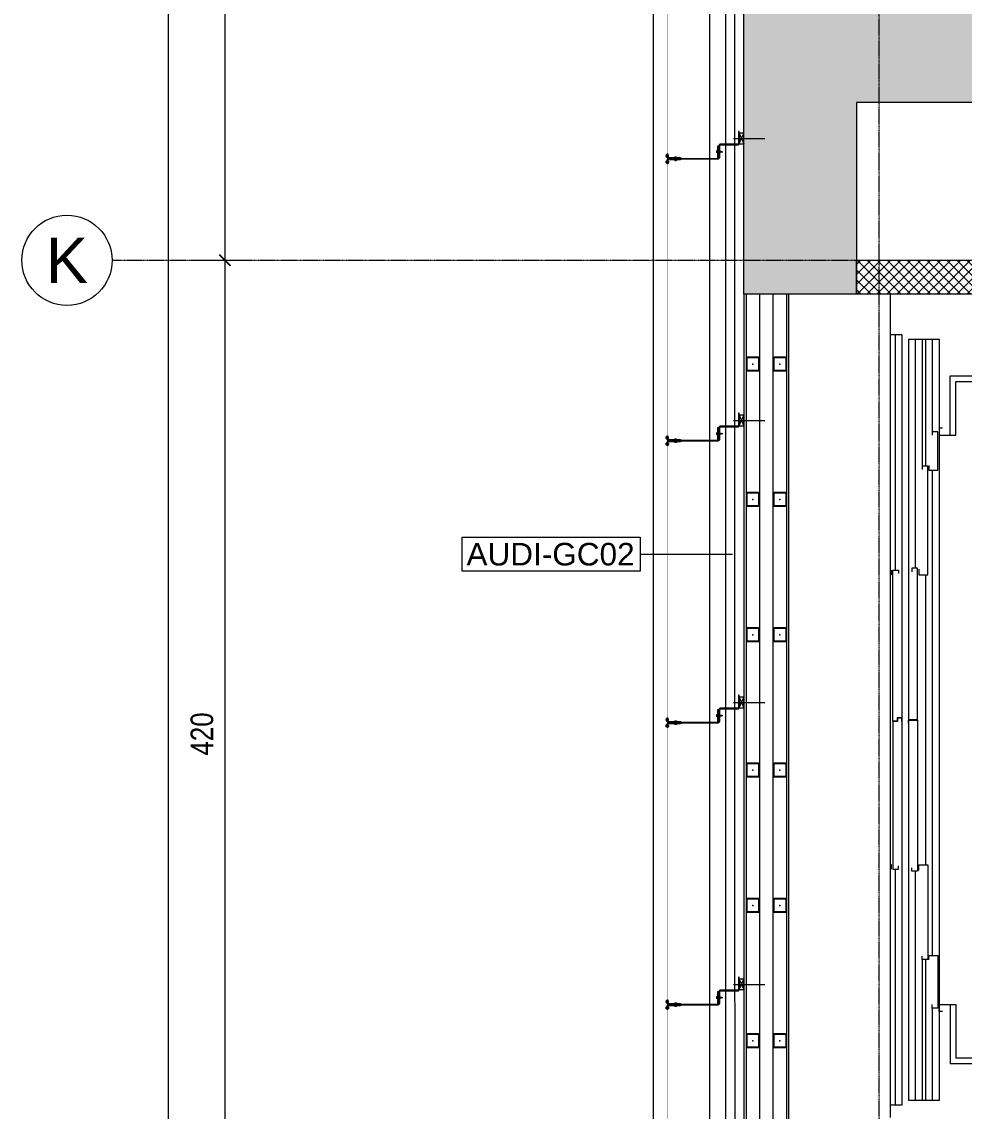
# Model space of a CAD drawing. Extents: x -1439 to 23780, y -1362 to 4476.
# Drawn here: x 12732.5 to 13150.2, y 2027.8 to 2510.7 of the extents above; entities that cross this region are included whole.
import ezdxf
from ezdxf.enums import TextEntityAlignment as Align
from ezdxf.xclip import XClip

# ---------------------------------------------------------------- set-up
doc = ezdxf.new("R2010")
doc.units = 0
doc.header["$MEASUREMENT"] = 0
doc.header["$XCLIPFRAME"] = 0
for name, pattern in [('Audi$0$DASHDOT2', [0.5, 0.25, -0.125, 0, -0.125]), ('Audi$0$DOT2', [0.125, 0, -0.125]), ('Audi$0$HIDDEN', [0.375, 0.25, -0.125])]:
    doc.linetypes.add(name, pattern=pattern)
doc.layers.get('0').update_dxf_attribs({"color": 9, "lineweight": 9})
doc.layers.get('Defpoints').update_dxf_attribs({"color": 9, "lineweight": 9})
for name, color, linetype, lineweight in [('Audi$0$00', 8, 'Continuous', 9), ('Audi$0$01', 8, 'Continuous', 9), ('Audi$0$05V', 8, 'Continuous', 9), ('Audi$0$06B', 8, 'Continuous', 9), ('Audi$0$06C', 8, 'Continuous', 9), ('Audi$0$06D', 8, 'Continuous', 9), ('Audi$0$09W', 8, 'Continuous', 9), ('Audi$0$10', 8, 'Continuous', 9), ('Audi$0$11', 8, 'Continuous', 9), ('Audi$0$20', 8, 'Audi$0$DOT2', 9), ('Audi$0$22', 8, 'Continuous', 9), ('Audi$0$24', 8, 'Audi$0$DASHDOT2', 9), ('Audi$0$25', 8, 'Continuous', 9), ('Audi$0$33', 8, 'Audi$0$BATTING', 9), ('Audi$0$35', 8, 'Continuous', 9)]:
    doc.layers.add(name, color=color, linetype=linetype, lineweight=lineweight)
doc.styles.add('Audi$0$Arial', font='arial.ttf', dxfattribs={"height": 2.5})
doc.styles.add('Audi$0$MuuM_TEXT-STANDART', font='ARIALN.TTF')
doc.linetypes.add('Audi$0$BATTING', pattern='A,0.0001,-0.1,[134,ltypeshp.shx,S=0.1,R=0,X=-0.1,Y=0],-0.2,[134,ltypeshp.shx,S=0.1,R=180,X=0.1,Y=0],-0.1', length=0.4001)
doc.dimstyles.new('Audi$0$MuuM_DIM50', dxfattribs={"dimscale": 5, "dimtxt": 2, "dimasz": 1, "dimexe": 1, "dimexo": 1, "dimgap": 1, "dimtad": 1, "dimdec": 1, "dimrnd": 0.5, "dimdsep": 46, "dimtxsty": 'Audi$0$MuuM_TEXT-STANDART', "dimblk": 'Audi$0$_ArchTick', "dimcen": 0, "dimdle": 0.15, "dimclrd": 256, "dimclre": 256, "dimclrt": 256, "dimadec": 0, "dimazin": 0, "dimtfac": 5, "dimtdec": 1, "dimtix": 1, "dimtmove": 2, "dimatfit": 3, "dimldrblk": 'Audi$0$_Dot', "dimfxl": 3, "dimfxlon": 1, "dimtolj": 1, "dimlwd": -1, "dimlwe": -1, "dimarcsym": 0})

# ---------------------------------------------------------------- blocks, each defined once
blk = doc.blocks.new('Audi$0$0_wallno')
blk.add_lwpolyline([(-7.84, 1.5), (7.942, 1.5), (7.942, -1.5), (-7.84, -1.5)], close=True)
blk.add_lwpolyline([(7.942, 0), (16.132, 0)])
at = {"style": 'Audi$0$Arial'}
blk.add_attdef('GENISLIK', text='', height=2, dxfattribs=at).set_placement((8.442, 0), align=Align.BOTTOM_LEFT)
blk.add_attdef('DUVARNO', text='', height=2, dxfattribs=at).set_placement((0, 0), align=Align.MIDDLE_CENTER)
blk.add_attdef('YUKSEKLIK', text='', height=2, dxfattribs=at).set_placement((8.442, -0.5), align=Align.TOP_LEFT)
blk = doc.blocks.new('Audi$0$KAPI KODLARI 2. KAT')
at = {"layer": 'Audi$0$22'}
ref = blk.add_blockref('Audi$0$0_wallno', (12966.84, 2274.7), dxfattribs=dict(at, xscale=5, yscale=5, zscale=5))
ref.add_attrib('DUVARNO', 'AUDI-GC02', dxfattribs={"layer": '0', "height": 10, "style": 'Audi$0$Arial'}).set_placement((12966.84, 2274.7), align=Align.MIDDLE_CENTER)
blk = doc.blocks.new('Audi$0$0_aks')
at = {"linetype": 'Continuous'}
blk.add_circle((0, 0), 2, dxfattribs=at)
at = {"style": 'Audi$0$Arial'}
blk.add_attdef('AKS', text='', height=2, dxfattribs=at).set_placement((0, 0), align=Align.MIDDLE_CENTER)
blk = doc.blocks.new('Audi$0$_ArchTick')
at = {"color": 0, "linetype": 'ByBlock', "const_width": 0.15}
blk.add_lwpolyline([(-0.5, -0.5), (0.5, 0.5)], dxfattribs=at)
blk = doc.blocks.new('*D502')
at = {"layer": 'Audi$0$25', "transparency": 16777216}
for p, q in [((-3830, 800), (-3810, 800)), ((-3815, -2440.75), (-3815, 800.75)), ((-3830, -2440), (-3810, -2440))]:
    blk.add_line(p, q, dxfattribs=at)
at = {"layer": 'Defpoints', "color": 0, "transparency": 16777216}
for p in [(-3840, 800), (-3815, 800), (-3840, -2440)]:
    blk.add_point(p, dxfattribs=at)
at = {"layer": 'Audi$0$25', "transparency": 16777216, "xscale": 5, "yscale": 5, "zscale": 5}
for p, rotation in [((-3815, 800), 90), ((-3815, -2440), 270)]:
    blk.add_blockref('Audi$0$_ArchTick', p, dxfattribs=dict(at, rotation=rotation))
at = {"layer": 'Audi$0$25', "transparency": 16777216, "insert": (-3825.11, -820), "char_height": 10, "attachment_point": 5, "rotation": 90, "style": 'Audi$0$MuuM_TEXT-STANDART'}
blk.add_mtext('\\A1;3240', dxfattribs=at)
blk = doc.blocks.new('Audi$0$_Dot')
at = {"color": 0, "linetype": 'ByBlock', "lineweight": -2}
blk.add_line((-0.5, 0), (-1, 0), dxfattribs=at)
at = {"color": 0, "linetype": 'ByBlock', "const_width": 0.5}
blk.add_lwpolyline([(-0.25, 0, 1), (0.25, 0, 1)], format="xyb", close=True, dxfattribs=at)
blk = doc.blocks.new('*D504')
at = {"layer": 'Audi$0$25', "transparency": 16777216}
for p, q in [((-3790, 0.75), (-3790, -380.75)), ((-3805, 0), (-3785, 0)), ((-3805, -380), (-3785, -380))]:
    blk.add_line(p, q, dxfattribs=at)
at = {"layer": 'Defpoints', "color": 0, "transparency": 16777216}
for p in [(-3840, 0), (-3840, -380), (-3790, -380)]:
    blk.add_point(p, dxfattribs=at)
at = {"layer": 'Audi$0$25', "transparency": 16777216, "xscale": 5, "yscale": 5, "zscale": 5}
for p, rotation in [((-3790, 0), 90), ((-3790, -380), 270)]:
    blk.add_blockref('Audi$0$_ArchTick', p, dxfattribs=dict(at, rotation=rotation))
at = {"layer": 'Audi$0$25', "transparency": 16777216, "insert": (-3800.11, -190), "char_height": 10, "attachment_point": 5, "rotation": 90, "style": 'Audi$0$MuuM_TEXT-STANDART'}
blk.add_mtext('\\A1;380', dxfattribs=at)
blk = doc.blocks.new('*D505')
at = {"layer": 'Audi$0$25', "transparency": 16777216}
for p, q in [((-3805, -380), (-3785, -380)), ((-3790, -379.25), (-3790, -800.75)), ((-3805, -800), (-3785, -800))]:
    blk.add_line(p, q, dxfattribs=at)
at = {"layer": 'Defpoints', "color": 0, "transparency": 16777216}
for p in [(-3840, -380), (-3840, -800), (-3790, -800)]:
    blk.add_point(p, dxfattribs=at)
at = {"layer": 'Audi$0$25', "transparency": 16777216, "xscale": 5, "yscale": 5, "zscale": 5}
for p, rotation in [((-3790, -380), 90), ((-3790, -800), 270)]:
    blk.add_blockref('Audi$0$_ArchTick', p, dxfattribs=dict(at, rotation=rotation))
at = {"layer": 'Audi$0$25', "transparency": 16777216, "insert": (-3800.11, -590), "char_height": 10, "attachment_point": 5, "rotation": 90, "style": 'Audi$0$MuuM_TEXT-STANDART'}
blk.add_mtext('\\A1;420', dxfattribs=at)
blk = doc.blocks.new('Audi$0$p- alum kaplama profil')
at = {"lineweight": 13}
blk.add_lwpolyline([(7.12, 12.59), (7.12, 26.49)], dxfattribs=at)
at = {"lineweight": 18}
blk.add_lwpolyline([(4.09, 6.16), (-1.41, 6.16), (-1.41, 6.46), (4.09, 6.46, 0.414214), (4.29, 6.66), (4.29, 14.66, -0.414214), (4.79, 15.16), (10.29, 15.16), (10.29, 14.86), (4.79, 14.86, 0.414214), (4.59, 14.66), (4.59, 6.66, -0.414214)], format="xyb", close=True, dxfattribs=at)
at = {"lineweight": 5}
blk.add_lwpolyline([(9.44, 15.16), (4.79, 15.16), (4.79, 17.16), (9.44, 17.16)], close=True, dxfattribs=at)
for points in [[(4.79, 15.16), (9.44, 17.16)], [(9.44, 15.16), (4.79, 17.16)]]:
    blk.add_lwpolyline(points, dxfattribs=at)
blk.add_lwpolyline([(-2.06, 5.56), (-2.06, -2.34), (-2.06, -15.69), (-1.66, -15.69), (-1.66, -2.34), (-1.66, 5.56), (-1.66, 5.56), (-1.66, 5.57), (-1.66, 5.57), (-1.66, 5.58), (-1.66, 5.58), (-1.65, 5.59), (-1.65, 5.59), (-1.65, 5.59), (-1.65, 5.6), (-1.65, 5.6), (-1.64, 5.61), (-1.64, 5.61), (-1.64, 5.62), (-1.64, 5.62), (-1.63, 5.62), (-1.63, 5.63), (-1.63, 5.63), (-1.62, 5.63), (-1.62, 5.64), (-1.61, 5.64), (-1.61, 5.64), (-1.61, 5.64), (-1.6, 5.65), (-1.6, 5.65), (-1.59, 5.65), (-1.59, 5.65), (-1.58, 5.65), (-1.58, 5.65), (-1.57, 5.66), (-1.57, 5.66), (-1.56, 5.66), (-1.56, 5.66), (3.94, 5.66), (3.94, 6.06), (-1.56, 6.06), (-1.58, 6.06), (-1.61, 6.05), (-1.63, 6.05), (-1.66, 6.05), (-1.68, 6.04), (-1.7, 6.03), (-1.73, 6.03), (-1.75, 6.02), (-1.77, 6.01), (-1.79, 6), (-1.82, 5.99), (-1.84, 5.97), (-1.86, 5.96), (-1.88, 5.94), (-1.89, 5.93), (-1.91, 5.91), (-1.93, 5.89), (-1.95, 5.87), (-1.96, 5.85), (-1.97, 5.83), (-1.99, 5.81), (-2, 5.79), (-2.01, 5.77), (-2.02, 5.75), (-2.03, 5.72), (-2.04, 5.7), (-2.04, 5.68), (-2.05, 5.65), (-2.05, 5.63), (-2.06, 5.61), (-2.06, 5.58)], close=True)
blk.add_lwpolyline([(-1.66, -2.34), (-2.06, -2.34)])
for points in [[(-2.36, -10.84), (-2.36, -16.39), (-2.36, -16.39, -0.414214), (-2.51, -16.54), (-2.51, -16.54), (-4.06, -16.54), (-4.06, -16.84), (-2.51, -16.84), (-2.51, -16.84, 0.414214), (-2.06, -16.39), (-2.06, -10.84)], [(-1.36, -10.84), (-1.66, -10.84), (-1.66, -16.39, 0.414214), (-1.21, -16.84), (-1.21, -16.84), (0.34, -16.84), (0.34, -16.54), (-1.21, -16.54), (-1.21, -16.54, -0.414214), (-1.36, -16.39), (-1.36, -16.39)]]:
    blk.add_lwpolyline(points, format="xyb", close=True)
for points in [[(0.67, 5.66, -10), (1.91, 5.66, -10)], [(0.67, 5.66, -10), (0.67, 5.64, -10), (0.67, 5.62, -10), (0.67, 5.6, -10), (0.68, 5.58, -10), (0.68, 5.56, -10), (0.69, 5.54, -10), (0.69, 5.52, -10), (0.7, 5.5, -10), (0.7, 5.48, -10), (0.71, 5.46, -10), (0.72, 5.45, -10), (0.73, 5.43, -10), (0.74, 5.41, -10), (0.75, 5.4, -10), (0.76, 5.38, -10), (0.77, 5.36, -10), (0.79, 5.35, -10), (0.8, 5.33, -10), (0.81, 5.32, -10), (0.83, 5.31, -10), (0.84, 5.29, -10), (0.86, 5.28, -10), (0.87, 5.27, -10), (0.89, 5.26, -10), (0.91, 5.25, -10), (0.92, 5.24, -10), (0.94, 5.23, -10), (0.96, 5.22, -10), (0.98, 5.21, -10), (1, 5.21, -10), (1.02, 5.2, -10), (1.03, 5.2, -10)], [(0.96, 5.66, -10), (0.97, 5.66, -10), (0.97, 5.66, -10), (0.97, 5.66, -10), (0.98, 5.66, -10), (0.98, 5.66, -10), (0.99, 5.66, -10), (0.99, 5.66, -10), (1, 5.66, -10), (1, 5.67, -10), (1, 5.67, -10), (1.01, 5.67, -10), (1.01, 5.67, -10), (1.01, 5.67, -10), (1.02, 5.68, -10), (1.02, 5.68, -10), (1.02, 5.68, -10), (1.03, 5.69, -10), (1.03, 5.69, -10), (1.03, 5.69, -10), (1.04, 5.7, -10), (1.04, 5.7, -10), (1.04, 5.7, -10), (1.04, 5.71, -10), (1.04, 5.71, -10), (1.05, 5.72, -10), (1.05, 5.72, -10), (1.05, 5.72, -10), (1.05, 5.73, -10), (1.05, 5.73, -10), (1.05, 5.74, -10), (1.05, 5.74, -10), (1.05, 5.75, -10)], [(1.61, 6.87, -10), (0.98, 6.96, -10)], [(1.33, 5.85, -10), (0.98, 5.88, -10)], [(1.56, 7.05, -10), (1.02, 7.13, -10)], [(1.03, 5.2, -10), (1.04, 5.2, -10), (1.05, 5.19, -10), (1.05, 5.19, -10), (1.06, 5.19, -10), (1.06, 5.19, -10), (1.07, 5.19, -10), (1.07, 5.19, -10), (1.08, 5.19, -10), (1.08, 5.19, -10), (1.09, 5.19, -10), (1.09, 5.18, -10), (1.1, 5.18, -10), (1.1, 5.18, -10), (1.11, 5.18, -10), (1.11, 5.18, -10), (1.12, 5.18, -10), (1.12, 5.18, -10), (1.13, 5.18, -10), (1.13, 5.18, -10), (1.14, 5.18, -10), (1.15, 5.18, -10), (1.15, 5.18, -10), (1.16, 5.17, -10), (1.16, 5.17, -10), (1.17, 5.17, -10), (1.17, 5.17, -10), (1.18, 5.17, -10), (1.18, 5.17, -10), (1.19, 5.17, -10), (1.19, 5.17, -10), (1.2, 5.17, -10), (1.2, 5.17, -10)], [(1.05, 6.91, -10), (1.29, 7.56, -10)], [(1.05, 5.83, -10), (1.05, 6.01, -10)], [(1.05, 5.75, -10), (1.05, 5.83, -10)], [(1.2, 5.17, -10), (1.2, 5.2, -10)], [(1.38, 5.2, -10), (1.2, 5.2, -10)], [(1.29, 4.93, -10), (1.29, 7.8, -10)], [(1.53, 6.82, -10), (1.29, 7.56, -10)], [(1.29, 6.16, -10), (1.29, 6.26, -10)], [(1.38, 5.17, -10), (1.38, 5.2, -10)], [(1.38, 5.17, -10), (1.38, 5.17, -10), (1.39, 5.17, -10), (1.39, 5.17, -10), (1.4, 5.17, -10), (1.41, 5.17, -10), (1.41, 5.17, -10), (1.42, 5.17, -10), (1.42, 5.17, -10), (1.43, 5.17, -10), (1.43, 5.18, -10), (1.44, 5.18, -10), (1.44, 5.18, -10), (1.45, 5.18, -10), (1.45, 5.18, -10), (1.46, 5.18, -10), (1.46, 5.18, -10), (1.47, 5.18, -10), (1.47, 5.18, -10), (1.48, 5.18, -10), (1.48, 5.18, -10), (1.49, 5.18, -10), (1.5, 5.19, -10), (1.5, 5.19, -10), (1.51, 5.19, -10), (1.51, 5.19, -10), (1.52, 5.19, -10), (1.52, 5.19, -10), (1.53, 5.19, -10), (1.53, 5.19, -10), (1.54, 5.19, -10), (1.54, 5.2, -10), (1.55, 5.2, -10)], [(1.53, 5.75, -10), (1.53, 5.92, -10)], [(1.53, 5.75, -10), (1.53, 5.74, -10), (1.53, 5.74, -10), (1.53, 5.73, -10), (1.53, 5.73, -10), (1.53, 5.72, -10), (1.54, 5.72, -10), (1.54, 5.72, -10), (1.54, 5.71, -10), (1.54, 5.71, -10), (1.54, 5.7, -10), (1.54, 5.7, -10), (1.55, 5.7, -10), (1.55, 5.69, -10), (1.55, 5.69, -10), (1.55, 5.69, -10), (1.56, 5.68, -10), (1.56, 5.68, -10), (1.56, 5.68, -10), (1.57, 5.67, -10), (1.57, 5.67, -10), (1.58, 5.67, -10), (1.58, 5.67, -10), (1.58, 5.67, -10), (1.59, 5.66, -10), (1.59, 5.66, -10), (1.6, 5.66, -10), (1.6, 5.66, -10), (1.6, 5.66, -10), (1.61, 5.66, -10), (1.61, 5.66, -10), (1.62, 5.66, -10), (1.62, 5.66, -10)], [(1.55, 5.2, -10), (1.57, 5.2, -10), (1.59, 5.21, -10), (1.6, 5.21, -10), (1.62, 5.22, -10), (1.64, 5.23, -10), (1.66, 5.24, -10), (1.68, 5.25, -10), (1.69, 5.26, -10), (1.71, 5.27, -10), (1.73, 5.28, -10), (1.74, 5.29, -10), (1.76, 5.31, -10), (1.77, 5.32, -10), (1.78, 5.33, -10), (1.8, 5.35, -10), (1.81, 5.36, -10), (1.82, 5.38, -10), (1.83, 5.4, -10), (1.84, 5.41, -10), (1.85, 5.43, -10), (1.86, 5.45, -10), (1.87, 5.46, -10), (1.88, 5.48, -10), (1.89, 5.5, -10), (1.89, 5.52, -10), (1.9, 5.54, -10), (1.9, 5.56, -10), (1.9, 5.58, -10), (1.91, 5.6, -10), (1.91, 5.62, -10), (1.91, 5.64, -10), (1.91, 5.66, -10)], [(-2.86, -13.04, 0), (-0.86, -13.04, 0)], [(-2.36, -12.52, 0), (-2.4, -12.53, 0), (-2.43, -12.56, 0), (-2.47, -12.58, 0), (-2.5, -12.6, 0), (-2.53, -12.63, 0), (-2.56, -12.66, 0), (-2.59, -12.69, 0), (-2.61, -12.73, 0), (-2.63, -12.76, 0), (-2.65, -12.8, 0), (-2.67, -12.84, 0), (-2.68, -12.88, 0), (-2.69, -12.92, 0), (-2.7, -12.96, 0), (-2.71, -13, 0), (-2.71, -13.04, 0), (-2.71, -13.08, 0), (-2.7, -13.13, 0), (-2.69, -13.17, 0), (-2.68, -13.21, 0), (-2.67, -13.25, 0), (-2.65, -13.28, 0), (-2.63, -13.32, 0), (-2.61, -13.36, 0), (-2.59, -13.39, 0), (-2.56, -13.42, 0), (-2.53, -13.45, 0), (-2.5, -13.48, 0), (-2.47, -13.51, 0), (-2.43, -13.53, 0), (-2.4, -13.55, 0), (-2.36, -13.57, 0)], [(-2.36, -13.04, 0), (-2.36, -12.52, 0)], [(-2.36, -13.04, 0), (-2.36, -12.73, 0)], [(-2.36, -12.73, 0), (-2.36, -13.04, 0)], [(-1.36, -12.73, 0), (-2.36, -12.73, 0)], [(-2.36, -13.04, 0), (-2.36, -13.36, 0)], [(-2.36, -13.04, 0), (-2.36, -13.57, 0)], [(-2.36, -13.36, 0), (-2.36, -13.04, 0)], [(-1.36, -13.36, 0), (-2.36, -13.36, 0)], [(-1.36, -13.04, 0), (-1.36, -12.37, 0)], [(-1.36, -13.72, 0), (-1.32, -13.68, 0), (-1.29, -13.65, 0), (-1.26, -13.61, 0), (-1.23, -13.58, 0), (-1.2, -13.54, 0), (-1.18, -13.5, 0), (-1.16, -13.45, 0), (-1.14, -13.41, 0), (-1.12, -13.37, 0), (-1.1, -13.32, 0), (-1.09, -13.28, 0), (-1.08, -13.23, 0), (-1.07, -13.18, 0), (-1.06, -13.14, 0), (-1.06, -13.09, 0), (-1.06, -13.04, 0), (-1.06, -12.99, 0), (-1.06, -12.95, 0), (-1.07, -12.9, 0), (-1.08, -12.85, 0), (-1.09, -12.81, 0), (-1.1, -12.76, 0), (-1.12, -12.72, 0), (-1.14, -12.67, 0), (-1.16, -12.63, 0), (-1.18, -12.59, 0), (-1.2, -12.55, 0), (-1.23, -12.51, 0), (-1.26, -12.47, 0), (-1.29, -12.43, 0), (-1.32, -12.4, 0), (-1.36, -12.37, 0)], [(-1.36, -13.04, 0), (-1.36, -13.72, 0)], [(-3.84, -17.04, 0), (-3.81, -17.07, 0), (-3.78, -17.1, 0), (-3.75, -17.12, 0), (-3.72, -17.15, 0), (-3.69, -17.17, 0), (-3.66, -17.19, 0), (-3.62, -17.21, 0), (-3.59, -17.23, 0), (-3.55, -17.24, 0), (-3.52, -17.26, 0), (-3.48, -17.27, 0), (-3.44, -17.28, 0), (-3.4, -17.28, 0), (-3.36, -17.29, 0), (-3.32, -17.29, 0), (-3.29, -17.29, 0), (-3.25, -17.29, 0), (-3.21, -17.29, 0), (-3.17, -17.28, 0), (-3.13, -17.28, 0), (-3.09, -17.27, 0), (-3.06, -17.26, 0), (-3.02, -17.24, 0), (-2.98, -17.23, 0), (-2.95, -17.21, 0), (-2.91, -17.19, 0), (-2.88, -17.17, 0), (-2.85, -17.15, 0), (-2.82, -17.12, 0), (-2.79, -17.1, 0), (-2.76, -17.07, 0), (-2.73, -17.04, 0)], [(-3.29, -17.04, 0), (-3.84, -17.04, 0)], [(-2.85, -16.54, 0), (-2.86, -16.51, 0), (-2.87, -16.47, 0), (-2.89, -16.44, 0), (-2.91, -16.41, 0), (-2.93, -16.38, 0), (-2.96, -16.35, 0), (-2.98, -16.33, 0), (-3.01, -16.31, 0), (-3.04, -16.29, 0), (-3.07, -16.27, 0), (-3.11, -16.25, 0), (-3.14, -16.24, 0), (-3.18, -16.23, 0), (-3.21, -16.22, 0), (-3.25, -16.22, 0), (-3.29, -16.22, 0), (-3.32, -16.22, 0), (-3.36, -16.22, 0), (-3.39, -16.23, 0), (-3.43, -16.24, 0), (-3.46, -16.25, 0), (-3.5, -16.27, 0), (-3.53, -16.29, 0), (-3.56, -16.31, 0), (-3.59, -16.33, 0), (-3.61, -16.35, 0), (-3.64, -16.38, 0), (-3.66, -16.41, 0), (-3.68, -16.44, 0), (-3.7, -16.47, 0), (-3.71, -16.51, 0), (-3.73, -16.54, 0)], [(-3.29, -16.54, 0), (-3.73, -16.54, 0)], [(-3.29, -16.54, 0), (-3.55, -16.54, 0)], [(-3.55, -16.54, 0), (-3.29, -16.54, 0)], [(-3.55, -17.04, 0), (-3.55, -16.54, 0)], [(-3.29, -17.54, 0), (-3.29, -16.04, 0)], [(-3.29, -16.54, 0), (-2.85, -16.54, 0)], [(-3.29, -16.54, 0), (-3.03, -16.54, 0)], [(-3.03, -16.54, 0), (-3.29, -16.54, 0)], [(-3.29, -17.04, 0), (-2.73, -17.04, 0)], [(-3.03, -17.04, 0), (-3.03, -16.54, 0)], [(-0.56, -17.04, 0), (-1.11, -17.04, 0)], [(0, -17.04, 0), (-0.03, -17.07, 0), (-0.06, -17.1, 0), (-0.09, -17.12, 0), (-0.12, -17.15, 0), (-0.15, -17.17, 0), (-0.18, -17.19, 0), (-0.22, -17.21, 0), (-0.25, -17.23, 0), (-0.29, -17.24, 0), (-0.33, -17.26, 0), (-0.36, -17.27, 0), (-0.4, -17.28, 0), (-0.44, -17.28, 0), (-0.48, -17.29, 0), (-0.52, -17.29, 0), (-0.56, -17.29, 0), (-0.59, -17.29, 0), (-0.63, -17.29, 0), (-0.67, -17.28, 0), (-0.71, -17.28, 0), (-0.75, -17.27, 0), (-0.79, -17.26, 0), (-0.82, -17.24, 0), (-0.86, -17.23, 0), (-0.89, -17.21, 0), (-0.93, -17.19, 0), (-0.96, -17.17, 0), (-0.99, -17.15, 0), (-1.02, -17.12, 0), (-1.05, -17.1, 0), (-1.08, -17.07, 0), (-1.11, -17.04, 0)], [(-1, -16.54, 0), (-0.98, -16.51, 0), (-0.97, -16.47, 0), (-0.95, -16.44, 0), (-0.93, -16.41, 0), (-0.91, -16.38, 0), (-0.88, -16.35, 0), (-0.86, -16.33, 0), (-0.83, -16.31, 0), (-0.8, -16.29, 0), (-0.77, -16.27, 0), (-0.73, -16.25, 0), (-0.7, -16.24, 0), (-0.66, -16.23, 0), (-0.63, -16.22, 0), (-0.59, -16.22, 0), (-0.56, -16.22, 0), (-0.52, -16.22, 0), (-0.48, -16.22, 0), (-0.45, -16.23, 0), (-0.41, -16.24, 0), (-0.38, -16.25, 0), (-0.34, -16.27, 0), (-0.31, -16.29, 0), (-0.28, -16.31, 0), (-0.25, -16.33, 0), (-0.23, -16.35, 0), (-0.2, -16.38, 0), (-0.18, -16.41, 0), (-0.16, -16.44, 0), (-0.14, -16.47, 0), (-0.13, -16.51, 0), (-0.12, -16.54, 0)], [(-0.56, -16.54, 0), (-1, -16.54, 0)], [(-0.56, -16.54, 0), (-0.82, -16.54, 0)], [(-0.82, -16.54, 0), (-0.56, -16.54, 0)], [(-0.82, -17.04, 0), (-0.82, -16.54, 0)], [(-0.56, -17.54, 0), (-0.56, -16.04, 0)], [(-0.56, -16.54, 0), (-0.3, -16.54, 0)], [(-0.56, -16.54, 0), (-0.12, -16.54, 0)], [(-0.3, -16.54, 0), (-0.56, -16.54, 0)], [(-0.56, -17.04, 0), (0, -17.04, 0)], [(-0.3, -17.04, 0), (-0.3, -16.54, 0)]]:
    blk.add_polyline3d(points)
blk = doc.blocks.new('Audi$0$p-arac asansoru')
for p, q in [((15.4, 532), (15.4, 545.5)), ((356.9, 532), (356.9, 545.5)), ((119.9, 535), (15.4, 535)), ((356.9, 532), (15.4, 532)), ((356.9, 535), (252.5, 535)), ((17.4, 515.5), (17.4, 529)), ((354.9, 529), (17.4, 529)), ((354.9, 529), (354.9, 515.5)), ((119.05, 526), (17.4, 526)), ((79.9, 523), (17.4, 523)), ((354.9, 526), (253.35, 526)), ((354.9, 523), (298.7, 523)), ((79.9, 521.5), (17.4, 521.5)), ((58.4, 518.5), (17.4, 518.5)), ((296.9, 518.5), (81.7, 518.5)), ((250.5, 521.5), (121.9, 521.5)), ((354.9, 521.5), (298.7, 521.5)), ((354.9, 518.5), (313.9, 518.5)), ((354.9, 515.5), (17.4, 515.5)), ((33.7, -139.5), (33.7, 510.5)), ((59.9, 510.5), (33.7, 510.5)), ((36.2, -137), (36.2, 508)), ((59.9, 508), (36.2, 508)), ((59.9, 510.5), (59.9, 508)), ((312.4, 510.5), (312.4, 508)), ((312.4, 510.5), (338.7, 510.5)), ((312.4, 508), (336.2, 508)), ((336.2, 508), (336.2, -137)), ((338.7, 510.5), (338.7, -139.5))]:
    blk.add_line(p, q)
for points in [[(119.9, 536.5), (121.9, 536.5), (121.9, 540.5), (79.9, 540.5), (79.9, 538), (81.4, 538)], [(252.5, 536.5), (250.5, 536.5), (250.5, 540.5), (298.7, 540.5), (298.7, 538), (297.2, 538)], [(185.4, 532), (186.9, 532), (186.9, 533.9), (185.4, 533.9), (185.4, 536), (119.9, 536), (119.9, 533.5), (121.4, 533.5)], [(188.5, 532), (187, 532), (187, 534), (185.5, 534), (185.5, 536), (252.5, 536), (252.5, 533.5), (251, 533.5)], [(184.55, 529), (186.05, 529), (186.05, 525), (119.05, 525), (119.05, 527.5), (120.55, 527.5)], [(187.85, 529), (186.35, 529), (186.35, 525), (253.35, 525), (253.35, 527.5), (251.85, 527.5)], [(119.4, 524.5), (121.9, 524.5), (121.9, 520.5), (79.9, 520.5), (79.9, 523), (81.4, 523)], [(253, 524.5), (250.5, 524.5), (250.5, 520.5), (298.7, 520.5), (298.7, 523), (297.2, 523)], [(79.7, 520), (81.7, 520), (81.7, 516), (58.4, 516), (58.4, 518.5), (59.9, 518.5)], [(298.9, 520), (296.9, 520), (296.9, 516), (313.9, 516), (313.9, 518.5), (312.4, 518.5)], [(56.9, 514), (56.9, 515.5), (59.9, 515.5), (59.9, 510.5)], [(315.4, 514), (315.4, 515.5), (312.4, 515.5), (312.4, 510.5)]]:
    blk.add_lwpolyline(points)
blk = doc.blocks.new('Audi$0$prf-60x60')
for points in [[(-2.5, -6), (2.5, -6, 0.414214), (3, -5.5), (3, -0.5, 0.414214), (2.5, 0), (-2.5, 0, 0.414214), (-3, -0.5), (-3, -5.5, 0.414214)], [(-2.5, -5.7), (2.5, -5.7, 0.414214), (2.7, -5.5), (2.7, -0.5, 0.414214), (2.5, -0.3), (-2.5, -0.3, 0.414214), (-2.7, -0.5), (-2.7, -5.5, 0.414214)]]:
    blk.add_lwpolyline(points, format="xyb", close=True)
at = {"color": 252}
blk.add_point((0, -3), dxfattribs=at)
blk = doc.blocks.new('Audi$0$P-AKS_AUDI')
at = {"layer": 'Audi$0$24'}
for points in [[(-3500, -2590), (-3500, 1250)], [(-3840, -380), (360, -380)]]:
    blk.add_lwpolyline(points, dxfattribs=at)
at = {"layer": 'Audi$0$24', "xscale": 10, "yscale": 10, "zscale": 10}
blk.add_blockref('Audi$0$0_aks', (-3860, -380), dxfattribs=at).add_auto_attribs({'AKS': 'K'})
at = {"layer": 'Audi$0$25'}
for base, p1, p2, picture, middle in [((-3815, 800), (-3840, -2440), (-3840, 800), '*D502', (-3825.11, -820)), ((-3790, -380), (-3840, 0), (-3840, -380), '*D504', (-3800.11, -190)), ((-3790, -800), (-3840, -380), (-3840, -800), '*D505', (-3800.11, -590))]:
    dim = blk.add_linear_dim(base=base, p1=p1, p2=p2, angle=90, dimstyle='Audi$0$MuuM_DIM50', dxfattribs=at)
    dim.commit()
    dim.dimension.update_dxf_attribs({"geometry": picture, "text_midpoint": middle})
blk = doc.blocks.new('Audi$0$p-2. kat planı')
at = {"layer": 'Audi$0$09W'}
h = blk.add_hatch(dxfattribs=at)
h.set_pattern_fill('ANSI33', color=256, scale=25, style=0)
h.paths.add_polyline_path([(13112.5, 2515), (13647.5, 2515), (13647.5, 2430), (13852.5, 2430), (13852.5, 2390), (13607.5, 2390), (13607.5, 2475), (13102.5, 2475), (13102.5, 2390), (13052.5, 2390), (13052.5, 2515), (13052.5, 2825), (13852.5, 2825), (13852.5, 2785), (13102.5, 2785), (13102.5, 2515)])
h = blk.add_hatch(dxfattribs=at)
h.set_pattern_fill('ANSI37', color=256, scale=25, style=0)
h.paths.add_polyline_path([(13102.5, 2390), (13102.5, 2405), (13607.5, 2405), (13607.5, 2390)])
at = {"layer": 'Audi$0$00'}
blk.add_lwpolyline([(13102.5, 2390), (13102.5, 2405), (13607.5, 2405), (13607.5, 2390), (13102.5, 2390)], dxfattribs=at)
at = {"layer": 'Audi$0$01'}
blk.add_lwpolyline([(13112.5, 2515), (13647.5, 2515), (13647.5, 2430), (13852.5, 2430), (13852.5, 2390), (13607.5, 2390), (13607.5, 2475), (13102.5, 2475), (13102.5, 2390), (13052.5, 2390), (13052.5, 2515), (13052.5, 2825), (13852.5, 2825), (13852.5, 2785), (13102.5, 2785), (13102.5, 2515)], close=True, dxfattribs=at)
at = {"layer": 'Audi$0$06C'}
blk.add_lwpolyline([(13012.5, 1124.33), (13012.5, 1124.33), (13012.5, 2865), (16712.5, 2865), (16712.49, 2206.39)], dxfattribs=at)
blk.add_lwpolyline([(13012.5, 1124.33), (13012.5, 1124.33), (13012.5, 2865), (16712.5, 2865), (16712.49, 2206.39)], dxfattribs=at)
at = {"layer": 'Audi$0$06D'}
for points in [[(13037.5, 1825), (13037.5, 2840), (13925, 2840)], [(13044.5, 1825), (13044.5, 2833), (13925, 2833), (13925, 2825)], [(13059.5, 2390), (13059.5, 1825)], [(13065.5, 1825), (13065.5, 2390)], [(13117.5, 2025), (13117.5, 2390)]]:
    blk.add_lwpolyline(points, dxfattribs=at)
at = {"layer": 'Audi$0$10'}
for points, const_width in [([(13018.5, 1124.33), (13018.5, 2859), (16706.5, 2859), (16706.5, 2206.39)], 0.2), ([(13018.5, 1124.33), (13018.5, 2859), (16706.5, 2859), (16706.5, 2206.39)], 0.2), ([(13041.5, 1818.19), (13041.5, 2836), (13931.45, 2836)], 0.1)]:
    blk.add_lwpolyline(points, dxfattribs=dict(at, const_width=const_width))
at = {"layer": 'Audi$0$11'}
for points in [[(13052.5, 2390), (13052.5, 2390), (13052.5, 1824), (13072.5, 1824), (13072.5, 2390)], [(13053.5, 2390), (13053.5, 1825), (13071.5, 1825), (13071.5, 2390)]]:
    blk.add_lwpolyline(points, dxfattribs=at)
at = {"layer": 'Audi$0$20', "linetype": 'Audi$0$HIDDEN'}
blk.add_lwpolyline([(16671.49, 2158.03, 0.152192), (13054.42, 1065.28, 0.152192)], format="xyb", dxfattribs=at)
at = {"layer": 'Audi$0$33', "ltscale": 0.4}
blk.add_lwpolyline([(13925, 2829), (13048.29, 2829), (13048.46, 1825)], dxfattribs=at)
at = {"layer": 'Audi$0$05V'}
ref = blk.add_blockref('Audi$0$p-arac asansoru', (13654.5, 2015.1), dxfattribs=dict(at, rotation=90))
XClip(ref).set_block_clipping_path([(9.8999999638, -152.9999999553), (374.9000042902, 537.0000000447)])
at = {"layer": 'Audi$0$10', "xscale": -1, "rotation": 270}
for p in [(13035.34, 2451.86), (13035.34, 2326.86), (13035.34, 2201.86), (13035.34, 2076.86)]:
    blk.add_blockref('Audi$0$p- alum kaplama profil', p, dxfattribs=at)
at = {"layer": 'Audi$0$10'}
for p in [(13056.5, 2362), (13068.5, 2362), (13056.5, 2302), (13068.5, 2302), (13056.5, 2242), (13068.5, 2242), (13056.5, 2182), (13068.5, 2182), (13056.5, 2122), (13068.5, 2122), (13056.5, 2062), (13068.5, 2062)]:
    blk.add_blockref('Audi$0$prf-60x60', p, dxfattribs=at)
at = {"layer": 'Audi$0$24'}
blk.add_blockref('Audi$0$P-AKS_AUDI', (16612.5, 2785), dxfattribs=at)

msp = doc.modelspace()

# ---------------------------------------------------------------- linework, layer by layer
at = {"layer": 'Audi$0$06B'}
msp.add_lwpolyline([(13055.87, 1124.03, -0.149972), (16650.5, 2206.09)], format="xyb", dxfattribs=at)
at = {"layer": 'Audi$0$06C'}
msp.add_lwpolyline([(13124.69, 1100.45), (13117.7, 1111.05, -0.146397), (16605.5, 2161.14), (16605.5, 2148.44, 0.146396), (13124.69, 1100.45, 3.321415)], format="xyb", dxfattribs=at)
at = {"layer": 'Audi$0$20', "linetype": 'Audi$0$HIDDEN'}
for points in [[(13074.5, 1250.48, -0.146575), (16650.5, 2301.36, -0.146575)], [(13074.5, 1209.1, -0.147553), (16652.5, 2266.71)]]:
    msp.add_lwpolyline(points, format="xyb", dxfattribs=at)
at = {"layer": 'Audi$0$35'}
msp.add_lwpolyline([(16650.5, 2363), (16650.5, 2272.98, 0.147272), (13074.5, 1216.59), (13074.5, 1835), (13854.5, 1835), (13854.5, 2483.5), (13840.44, 2489.8), (13837.5, 2489.8), (13837.5, 2570.2), (13840.5, 2570.2), (13854.5, 2576.5), (13854.5, 2580), (13854.5, 2657), (13835.5, 2657), (13835.5, 2763), (13854.5, 2763), (13854.5, 2803), (14182.5, 2803), (14182.5, 2363)], format="xyb", close=True, dxfattribs=at)

# ---------------------------------------------------------------- block references
msp.add_blockref('Audi$0$p-2. kat planı', (0, 0))
at = {"layer": 'Audi$0$22'}
msp.add_blockref('Audi$0$KAPI KODLARI 2. KAT', (0, 0), dxfattribs=at)

doc.saveas('drawing.dxf')
